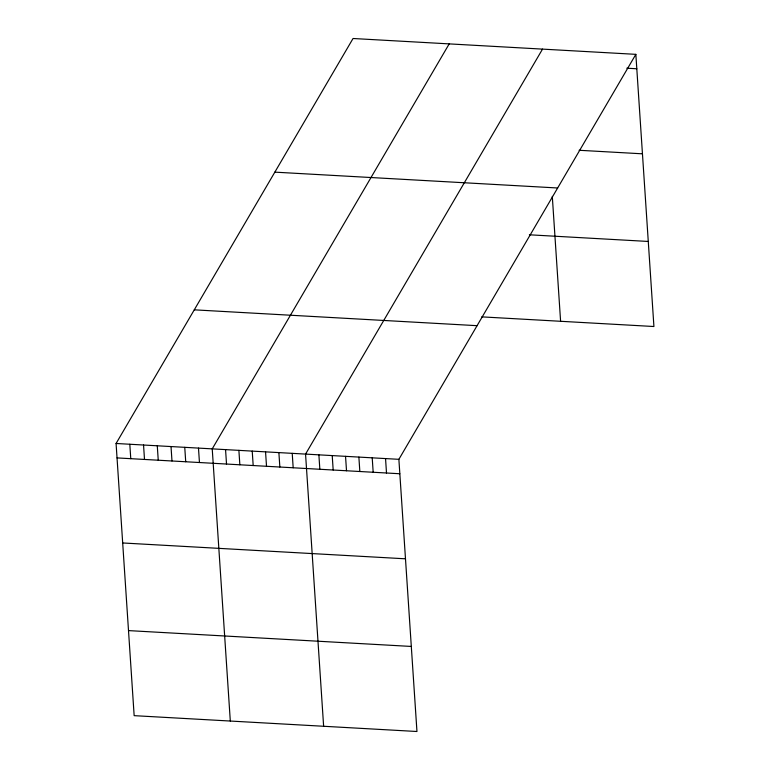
<?xml version="1.0" encoding="UTF-8"?>
<svg xmlns="http://www.w3.org/2000/svg" width="770" height="770" viewBox="0 0 770 770"><rect width="100%" height="100%" fill="white"/><g stroke="black" fill="none" stroke-linecap="round" stroke-linejoin="round"><path stroke-width="1.16" d="M635.847 54.343L398.879 459.324L416.955 731.5L134.153 715.657L116.078 443.481L353.045 38.5L635.847 54.343L653.923 326.519L481.722 316.865M449.199 43.89L212.231 448.872L230.307 721.047M542.523 49.116L305.555 454.098L323.631 726.274M626.809 68.203L636.809 68.761M579.127 150.275L642.459 153.817M274.842 172.143L557.644 187.986M529.394 234.792L648.273 241.453M194.271 309.838L477.082 325.681M116.078 443.481L398.879 459.324M117.03 457.909L399.832 473.752M122.68 542.966L405.482 558.808M128.503 630.601L411.305 646.444M552.302 196.398L560.599 321.283M385.549 458.583L386.502 473.001M372.218 457.832L373.171 472.251M358.878 457.091L359.84 471.51M345.547 456.341L346.51 470.759M332.217 455.59L333.179 470.018M318.886 454.849L319.839 469.267M292.225 453.357L293.178 467.775M278.884 452.606L279.847 467.024M265.554 451.855L266.516 466.283M252.223 451.114L253.186 465.532M238.892 450.363L239.845 464.782M225.562 449.622L226.515 464.041M198.487 448.101L199.449 462.52M184.752 447.332L185.714 461.75M171.017 446.561L171.98 460.98M157.282 445.792L158.245 460.219M143.547 445.022L144.5 459.449M129.812 444.252L130.765 458.679"/></g></svg>
